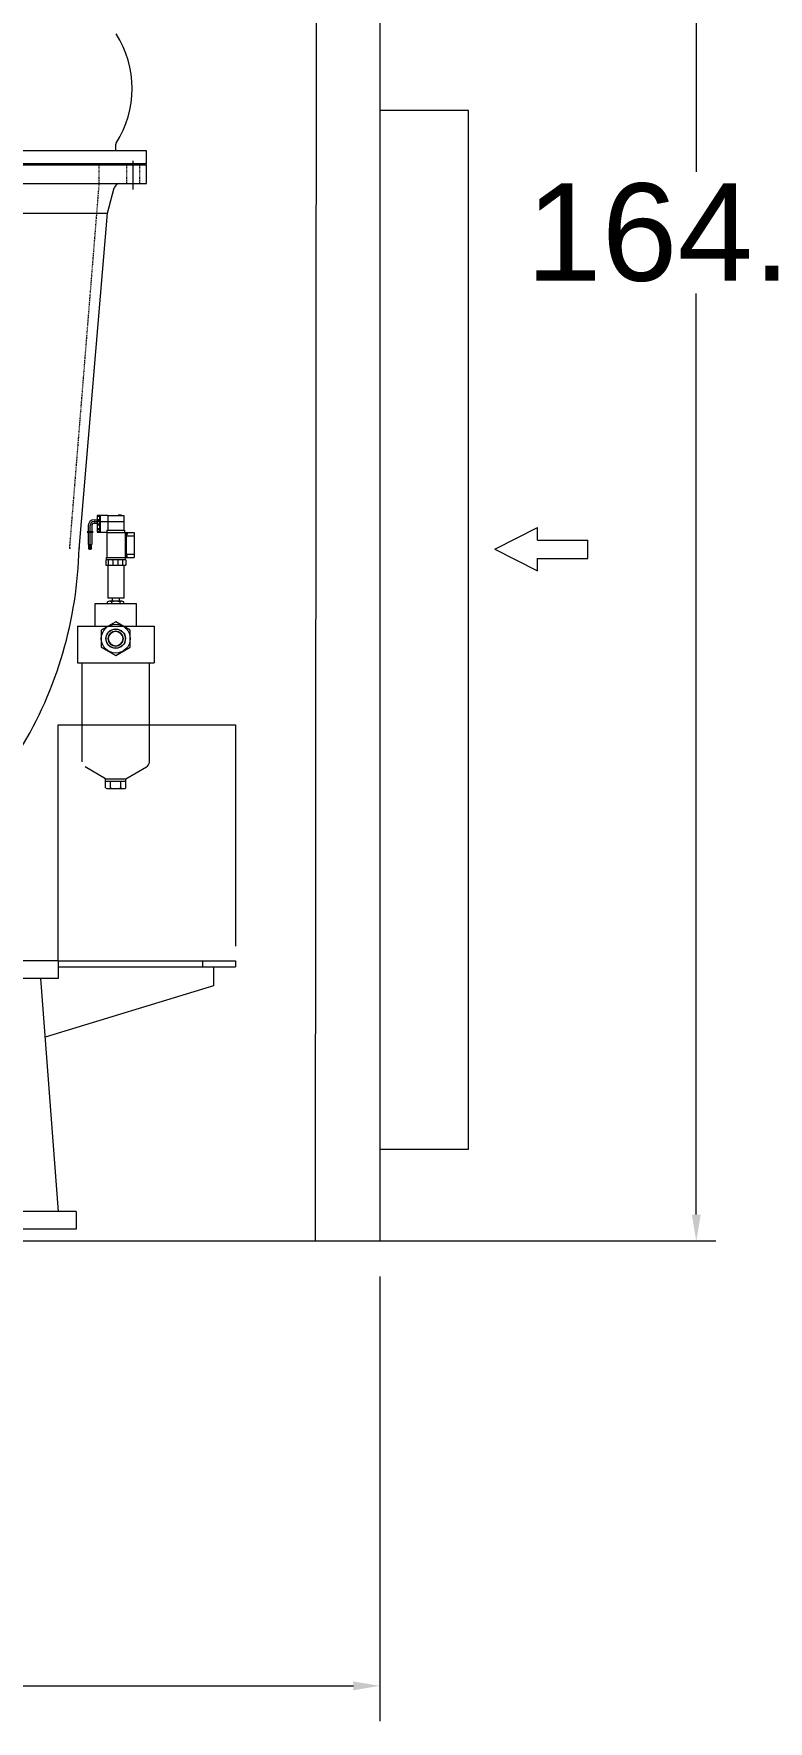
# Model space of a CAD drawing. Header units: inches. Extents: x 0 to 26418, y 0 to 20128.
# Drawn here: x 4616 to 5861, y 13737 to 16596 of the extents above; entities that cross this region are included whole.
import ezdxf

# ---------------------------------------------------------------- set-up
doc = ezdxf.new("R2010")
doc.units = ezdxf.units.IN
doc.header["$MEASUREMENT"] = 0
for name, pattern in [('ACAD_ISO02W100', [15, 12, -3]), ('CENTER', [50.8, 31.75, -6.35, 6.35, -6.35]), ('虚线', [2, 1, -1])]:
    doc.linetypes.add(name, pattern=pattern)
doc.layers.get('Defpoints').update_dxf_attribs({"lineweight": 5})
for name, color, linetype, lineweight in [('CAXA1', 5, 'CENTER', 5), ('细实线层', 7, 'Continuous', 5), ('虚线层', 6, 'ACAD_ISO02W100', 5)]:
    doc.layers.add(name, color=color, linetype=linetype, lineweight=lineweight)
doc.styles.add('Roman', font='arial.ttf')
doc.styles.get("Standard").update_dxf_attribs({"font": 'arial.ttf'})
doc.dimstyles.new('ISO-25', dxfattribs={"dimscale": 30, "dimtxt": 1.5, "dimasz": 1.5, "dimexe": 2, "dimexo": 2, "dimtad": 1, "dimtih": 1, "dimtoh": 1, "dimdec": 1, "dimlfac": 0.03937, "dimdsep": 46, "dimtxsty": 'Standard', "dimcen": 2.5, "dimclrd": 7, "dimclre": 7, "dimclrt": 7, "dimadec": 0, "dimazin": 0, "dimtfac": 1, "dimtdec": 1, "dimtmove": 0, "dimatfit": 3, "dimfxl": 1, "dimlwd": 5, "dimlwe": 5, "dimarcsym": 0})

# ---------------------------------------------------------------- blocks, each defined once
blk = doc.blocks.new('*D43')
at = {"color": 7, "linetype": 'Continuous', "lineweight": 5, "transparency": 16777216}
for p, q in [((5104.4, 18730.2), (5798.9, 18730.2)), ((5738.9, 18685.2), (5738.9, 16362.1)), ((5738.9, 14595.2), (5738.9, 16156.1)), ((5711.9, 14550.2), (5678.9, 14550.2))]:
    blk.add_line(p, q, dxfattribs=at)
at = {"color": 7, "transparency": 16777216}
for points in [[(5731.4, 18685.2), (5746.4, 18685.2), (5738.9, 18730.2)], [(5731.4, 14595.2), (5746.4, 14595.2), (5738.9, 14550.2)]]:
    blk.add_solid(points, dxfattribs=at)
at = {"layer": 'Defpoints', "color": 0, "transparency": 16777216}
for p in [(5044.4, 18730.2), (5738.9, 18730.2), (5771.9, 14550.2)]:
    blk.add_point(p, dxfattribs=at)
at = {"color": 7, "lineweight": 5, "transparency": 16777216, "insert": (5738.9, 16259.1), "char_height": 165, "attachment_point": 5, "style": 'Roman'}
blk.add_mtext('164.6', dxfattribs=at)
blk = doc.blocks.new('*D38')
at = {"color": 7, "linetype": 'Continuous', "lineweight": 5, "transparency": 16777216}
for p, q in [((2802.8, 14490.2), (2802.8, 13736.5)), ((5202.8, 14490.2), (5202.8, 13736.5)), ((2847.8, 13796.5), (5157.8, 13796.5))]:
    blk.add_line(p, q, dxfattribs=at)
at = {"color": 7, "transparency": 16777216}
for points in [[(2847.8, 13804), (2847.8, 13789), (2802.8, 13796.5)], [(5157.8, 13804), (5157.8, 13789), (5202.8, 13796.5)]]:
    blk.add_solid(points, dxfattribs=at)
at = {"layer": 'Defpoints', "color": 0, "transparency": 16777216}
for p in [(2802.8, 14550.2), (5202.8, 14550.2), (5202.8, 13796.5)]:
    blk.add_point(p, dxfattribs=at)
at = {"color": 7, "lineweight": 5, "transparency": 16777216, "insert": (4047.8, 13899.5), "char_height": 165, "attachment_point": 5, "style": 'Roman'}
blk.add_mtext('94.5', dxfattribs=at)

msp = doc.modelspace()

# ---------------------------------------------------------------- linework, layer by layer
at = {"color": 7, "lineweight": 5}
for p, q in [((5094.98, 17250.22), (5092.84, 14550.22)), ((5202.83, 17250.22), (5202.83, 14550.22)), ((5352.83, 16466.22), (5202.83, 16466.22)), ((5352.83, 14706.22), (5352.83, 16466.22)), ((4807.19, 16398.08), (4267.19, 16398.08)), ((4754.48, 16405.49), (4754.48, 16398.08)), ((4807.19, 16376.08), (4807.19, 16398.08)), ((4807.19, 16376.08), (4267.19, 16376.08)), ((4267.19, 16374.42), (4807.19, 16374.42)), ((4267.19, 16374.42), (4807.19, 16374.42)), ((4807.19, 16342.42), (4807.19, 16374.42)), ((4267.19, 16342.42), (4807.19, 16342.42)), ((4741.13, 16292.42), (4752.54, 16335.01)), ((4332.84, 16292.42), (4741.13, 16292.42)), ((4693.13, 15723.08), (4741.13, 16292.25)), ((4708.58, 15762.72), (4708.58, 15752.93)), ((4711.58, 15729.99), (4711.58, 15762.72)), ((4714.58, 15762.72), (4714.58, 15752.93)), ((4718.58, 15772.72), (4723.58, 15772.72)), ((4718.58, 15769.72), (4768.58, 15769.72)), ((4718.58, 15766.72), (4723.58, 15766.72)), ((4741.58, 15779.72), (4723.57, 15779.72)), ((4723.58, 15779.72), (4723.58, 15759.72)), ((4723.58, 15778.91), (4727.58, 15778.91)), ((4723.58, 15773.37), (4727.58, 15773.37)), ((4723.58, 15771.72), (4723.58, 15751.72)), ((4723.58, 15770.91), (4727.58, 15770.91)), ((4723.58, 15766.08), (4727.58, 15766.08)), ((4723.58, 15764.19), (4727.58, 15764.19)), ((4723.58, 15758.08), (4727.58, 15758.08)), ((4727.58, 15779.72), (4727.58, 15759.72)), ((4727.58, 15771.72), (4727.58, 15751.72)), ((4728.58, 15779.72), (4728.58, 15759.72)), ((4728.58, 15771.72), (4728.58, 15751.72)), ((4741.58, 15779.72), (4768.58, 15779.72)), ((4741.58, 15779.72), (4741.58, 15755.22)), ((4765.09, 15780.23), (4759.09, 15780.23)), ((4768.58, 15779.72), (4768.58, 15755.22)), ((5470.01, 15738.3), (5470.01, 15759.49)), ((4706.58, 15752.93), (4716.77, 15752.93)), ((4706.58, 15751.93), (4716.77, 15751.93)), ((4708.58, 15754.72), (4708.58, 15744.93)), ((4708.58, 15751.93), (4708.58, 15730.73)), ((4708.58, 15730.73), (4714.58, 15730.73)), ((4709.33, 15722.89), (4709.33, 15730.73)), ((4710.83, 15722.89), (4710.83, 15730.73)), ((4711.58, 15721.99), (4711.58, 15754.72)), ((4712.33, 15722.89), (4712.33, 15730.73)), ((4713.83, 15722.89), (4713.83, 15730.73)), ((4714.58, 15754.72), (4714.58, 15744.93)), ((4714.58, 15751.93), (4714.58, 15730.73)), ((4723.58, 15756.19), (4727.58, 15756.19)), ((4723.58, 15752.54), (4727.58, 15752.54)), ((4723.58, 15751.72), (4740.08, 15751.72)), ((4740.08, 15755.22), (4770.08, 15755.22)), ((4740.08, 15755.22), (4740.08, 15751.22)), ((4740.08, 15751.22), (4740.08, 15708.72)), ((4740.08, 15751.22), (4786.08, 15751.22)), ((4740.08, 15747.22), (4740.08, 15743.22)), ((4770.08, 15755.22), (4770.08, 15751.22)), ((4771.08, 15751.22), (4771.08, 15708.72)), ((4771.08, 15743.22), (4771.08, 15704.71)), ((4773.08, 15751.22), (4773.08, 15708.72)), ((4773.08, 15751.03), (4774.58, 15751.03)), ((4773.08, 15747.53), (4774.58, 15747.53)), ((4773.08, 15745.72), (4786.08, 15745.72)), ((4774.58, 15751.03), (4774.58, 15747.53)), ((4786.08, 15751.22), (4786.08, 15708.72)), ((5470.01, 15738.09), (5555.21, 15738.09)), ((5555.21, 15707.24), (5555.21, 15738.09)), ((4710.83, 15722.89), (4709.33, 15722.89)), ((4713.83, 15722.89), (4712.33, 15722.89)), ((4738.08, 15704.71), (4738.08, 15695.72)), ((4772.08, 15704.71), (4738.08, 15704.71)), ((4739.08, 15708.72), (4786.08, 15708.72)), ((4739.08, 15708.72), (4739.08, 15704.71)), ((4743.1, 15695.72), (4743.1, 15704.71)), ((4750.68, 15695.72), (4750.68, 15704.71)), ((4759.46, 15695.72), (4759.46, 15704.71)), ((4767.07, 15695.72), (4767.07, 15704.71)), ((4771.08, 15708.72), (4771.08, 15704.71)), ((4772.08, 15704.71), (4772.08, 15695.72)), ((4773.08, 15714.22), (4786.08, 15714.22)), ((4773.08, 15712.42), (4774.58, 15712.42)), ((4773.08, 15708.92), (4774.58, 15708.92)), ((4774.58, 15708.92), (4774.58, 15712.42)), ((5470.01, 15686.26), (5470.01, 15707.44)), ((5470.01, 15707.24), (5555.21, 15707.24)), ((4738.08, 15695.72), (4772.08, 15695.72)), ((4741.58, 15695.72), (4741.58, 15639.72)), ((4768.58, 15695.72), (4768.58, 15639.72)), ((4720.08, 15630.53), (4790.08, 15630.53)), ((4720.08, 15592.21), (4720.08, 15630.53)), ((4741.24, 15630.53), (4741.24, 15633.7)), ((4768.59, 15639.72), (4741.58, 15639.72)), ((4765.49, 15634.72), (4744.7, 15634.72)), ((4748.17, 15633.7), (4748.17, 15630.53)), ((4749.09, 15639.72), (4749.09, 15634.72)), ((4761.09, 15639.72), (4761.09, 15634.72)), ((4762.02, 15633.7), (4762.02, 15630.53)), ((4768.95, 15630.53), (4768.95, 15633.7)), ((4790.08, 15592.21), (4790.08, 15630.53)), ((4690.08, 15592.21), (4820.09, 15592.21)), ((4690.08, 15592.21), (4690.08, 15530.21)), ((4755.08, 15599.52), (4730.58, 15585.37)), ((4779.59, 15585.37), (4755.08, 15599.52)), ((4820.09, 15592.21), (4820.09, 15530.21)), ((4730.58, 15585.37), (4730.58, 15557.07)), ((4779.59, 15557.07), (4779.59, 15585.37)), ((4690.09, 15530.21), (4820.09, 15530.21)), ((4698.08, 15362.39), (4698.08, 15530.21)), ((4730.58, 15557.07), (4755.08, 15542.92)), ((4755.08, 15542.92), (4779.59, 15557.07)), ((4812.09, 15362.39), (4812.09, 15530.21)), ((4657.84, 15025.22), (4657.84, 15425.22)), ((4657.84, 15425.22), (4957.84, 15425.22)), ((4957.84, 15425.22), (4957.82, 15050.2)), ((4737.77, 15333.71), (4703.09, 15353.73)), ((4737.77, 15318.49), (4737.77, 15333.71)), ((4737.77, 15333.71), (4772.41, 15333.71)), ((4737.77, 15329.71), (4772.41, 15329.71)), ((4745.09, 15329.71), (4765.09, 15329.71)), ((4746.43, 15318.49), (4746.43, 15329.71)), ((4763.75, 15318.49), (4763.75, 15329.71)), ((4772.41, 15333.71), (4807.09, 15353.73)), ((4772.41, 15318.49), (4772.41, 15333.71)), ((4742.1, 15317.21), (4768.08, 15317.21)), ((4657.84, 15025.22), (3437.84, 15025.22)), ((4657.84, 15025.22), (4657.84, 14995.22)), ((4657.84, 15025.22), (4957.84, 15025.22)), ((4657.84, 15015.22), (4957.84, 15015.22)), ((4902.84, 15015.22), (4902.84, 15025.22)), ((4920.94, 15015.22), (4920.94, 14982.95)), ((4957.84, 15025.22), (4957.84, 15015.22)), ((4657.84, 14995.22), (3437.84, 14995.22)), ((4627.84, 14995.22), (4657.84, 14600.22)), ((4920.94, 14982.95), (4635.38, 14895.84)), ((5202.83, 14706.22), (5352.83, 14706.22)), ((4687.84, 14600.22), (3407.84, 14600.22)), ((4687.84, 14600.22), (4687.84, 14570.22)), ((4687.84, 14570.22), (3407.84, 14570.22)), ((5771.86, 14550.22), (2703.88, 14550.22))]:
    msp.add_line(p, q, dxfattribs=at)
at = {"color": 7, "linetype": 'Continuous', "lineweight": 5, "ltscale": 15}
for q in [(5470.01, 15759.49), (5470.01, 15686.26)]:
    msp.add_line((5397.41, 15722.87), q, dxfattribs=at)
at = {"color": 7, "lineweight": 5}
for centre, radius in [((4755.08, 15571.22), 24.51), ((4755.08, 15571.22), 16.5), ((4755.09, 15571.22), 16.5), ((4755.08, 15571.22), 16.3), ((4755.08, 15571.22), 12.5)]:
    msp.add_circle(centre, radius, dxfattribs=at)
for centre, radius, start, end in [((4608.58, 16503.58), 174.19, 327.82112, 32.17888), ((4764.48, 16405.49), 10, 147.82112, 180), ((4718.58, 15762.72), 10, 90, 180), ((4718.58, 15762.72), 7, 90, 180), ((4718.58, 15762.72), 4, 90, 180), ((4744.7, 15628.34), 6.38, 57.13277, 122.86723), ((4755.09, 15610.72), 24, 73.22135, 106.77865), ((4765.49, 15628.34), 6.38, 57.13277, 122.86723), ((4755.08, 15571.22), 12.5, 90, 270), ((4755.09, 15571.22), 12.5, 270, 90), ((4802.09, 15362.39), 10, 300, 0), ((4742.1, 15325.19), 7.98, 237.13277, 302.86723), ((4755.09, 15347.21), 30, 253.22135, 286.77865), ((4768.08, 15325.19), 7.98, 237.13277, 302.86723)]:
    msp.add_arc(centre, radius, start, end, dxfattribs=at)
msp.add_open_spline([(4417.27, 16139.5), (4382.18, 16177.06), (4302.01, 16244.38), (4159.39, 16311.95), (4001.93, 16339.1), (3841.62, 16322.69), (3689.54, 16265.51), (3556.26, 16170.03), (3451.48, 16042.06), (3382.93, 15890.15), (3354.29, 15724.24), (3373.75, 15555.77), (3434.64, 15396.58), (3535.87, 15257.81), (3670.32, 15149.21), (3829.4, 15078.83), (4002.38, 15051.32), (4177.64, 15070.42), (4343.16, 15134.22), (4487.22, 15239.67), (4600.08, 15379.45), (4673.27, 15544.76), (4691.55, 15664.49), (4693.22, 15724.42)], degree=3, knots=[0, 0, 0, 0, 6187.6660257, 12450.3554582, 18783.7763803, 25175.5539804, 31622.0656792, 38124.7135948, 44683.2378582, 51298.5509218, 57973.8707278, 64697.0192939, 71462.7486572, 78273.5017955, 85129.2788968, 92030.0801453, 98977.2858434, 105969.7011519, 113006.6229991, 120087.9511857, 127214.4959448, 134386.4928487, 141603.6632662, 141603.6632662, 141603.6632662, 141603.6632662], dxfattribs=at)
for p in [(4677.19, 15724.42), (4693.19, 15724.42)]:
    msp.add_point(p, dxfattribs=at)
at = {"layer": 'CAXA1', "linetype": 'CENTER', "lineweight": 5, "ltscale": 3}
msp.add_line((4784.69, 16332.67), (4784.69, 16381.13), dxfattribs=at)
at = {"layer": '细实线层', "color": 7, "linetype": 'Continuous', "lineweight": 5}
msp.add_arc((4762.2, 16332.42), 10, 90, 165, dxfattribs=at)
at = {"layer": '虚线层', "color": 7, "linetype": '虚线', "lineweight": 5}
for p, q in [((4727.19, 16342.42), (4727.19, 16374.42)), ((4773.69, 16342.42), (4773.69, 16374.42)), ((4795.69, 16342.42), (4795.69, 16374.42)), ((4677.2, 15724.42), (4727.19, 16342.42))]:
    msp.add_line(p, q, dxfattribs=at)

# ---------------------------------------------------------------- dimensions: what is measured, and where the dimension line sits
at = {"color": 7, "lineweight": 5}
dim = msp.add_linear_dim(base=(5738.86, 18730.18), p1=(5771.86, 14550.22), p2=(5044.44, 18730.18), angle=90, dimstyle='ISO-25', override={"dimtxt": 5.5, "dimpost": '\\X', "dimtxsty": 'Roman', "dimtmove": 1}, dxfattribs=at)
dim.commit()
dim.dimension.update_dxf_attribs({"geometry": '*D43', "text_midpoint": (5738.86, 16259.09), "dimtype": 160})
dim = msp.add_linear_dim(base=(5202.83, 13796.54), p1=(2802.83, 14550.22), p2=(5202.83, 14550.22), dimstyle='ISO-25', override={"dimtxt": 5.5, "dimpost": '\\X', "dimtxsty": 'Roman', "dimtmove": 1}, dxfattribs=at)
dim.commit()
dim.dimension.update_dxf_attribs({"geometry": '*D38', "text_midpoint": (4047.84, 13796.54), "dimtype": 160})

doc.saveas('drawing.dxf')
